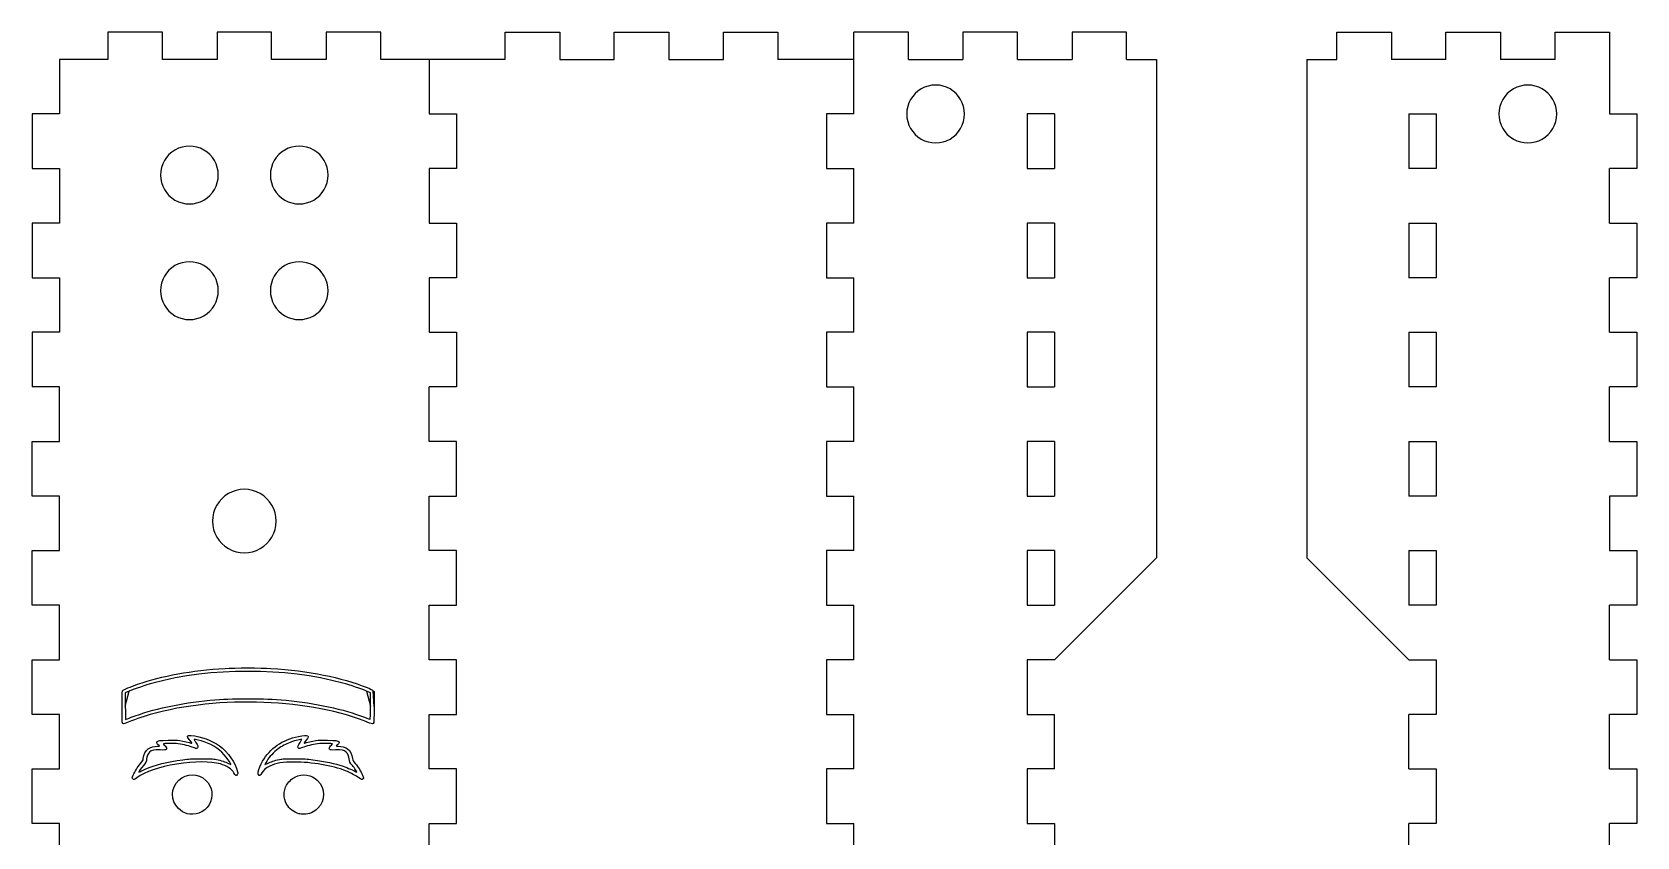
# Model space of a CAD drawing. Extents: x 0.19 to 5.82, y 1.68 to 7.32.
# Drawn here: x 0.22 to 5.77, y 4.54 to 7.32 of the extents above; entities that cross this region are included whole.
import ezdxf

# ---------------------------------------------------------------- set-up
doc = ezdxf.new("R2010")
doc.units = 0
doc.layers.add('Your_Design', color=7, linetype='CONTINUOUS')

msp = doc.modelspace()

# ---------------------------------------------------------------- linework, layer by layer
at = {"layer": 'Your_Design', "color": 5}
for points in [[(1.856285, 7.228353), (1.425816, 7.228353), (1.425816, 7.322753), (1.237016, 7.322753), (1.237016, 7.228353), (1.048216, 7.228353), (1.048216, 7.322753), (0.859416, 7.322753), (0.859416, 7.228353), (0.670616, 7.228353), (0.670616, 7.322753), (0.481816, 7.322753), (0.481816, 7.228353), (0.313816, 7.228353)], [(1.856285, 7.228353), (1.856285, 7.322753), (2.045085, 7.322753), (2.045085, 7.228353)], [(2.233885, 7.228353), (2.233885, 7.322753), (2.422685, 7.322753), (2.422685, 7.228353)], [(2.611485, 7.228353), (2.611485, 7.322753), (2.800285, 7.322753), (2.800285, 7.228353)], [(3.062754, 7.039553), (3.062754, 7.322753)], [(3.251554, 7.228353), (3.251554, 7.322753), (3.062754, 7.322753)], [(3.629154, 7.228353), (3.629154, 7.322753), (3.440354, 7.322753), (3.440354, 7.228353)], [(4.006754, 7.228353), (4.006754, 7.322753), (3.817954, 7.322753), (3.817954, 7.228353)], [(4.734257, 7.228353), (4.734257, 7.322753)], [(4.734257, 7.322753), (4.923057, 7.322753)], [(4.923057, 7.322753), (4.923057, 7.228353)], [(5.111857, 7.228353), (5.111857, 7.322753)], [(5.111857, 7.322753), (5.300657, 7.322753)], [(5.300657, 7.322753), (5.300657, 7.228353)], [(5.489457, 7.228353), (5.489457, 7.322753)], [(5.489457, 7.322753), (5.678257, 7.322753)], [(5.678257, 7.322753), (5.678257, 7.039553)], [(0.313816, 7.228353), (0.313816, 7.039553), (0.219416, 7.039553), (0.219416, 6.850753), (0.313816, 6.850753), (0.313816, 6.661953), (0.219416, 6.661953), (0.219416, 6.473153), (0.313816, 6.473153), (0.313816, 6.284353), (0.219416, 6.284353), (0.219416, 6.095553)], [(1.593816, 7.228353), (1.593816, 7.039553), (1.688216, 7.039553), (1.688216, 6.850753), (1.593816, 6.850753), (1.593816, 6.661953), (1.688216, 6.661953), (1.688216, 6.473153), (1.593816, 6.473153), (1.593816, 6.284353), (1.688216, 6.284353), (1.688216, 6.095553)], [(2.045085, 7.228353), (2.233885, 7.228353)], [(2.422685, 7.228353), (2.611485, 7.228353)], [(3.062754, 7.228353), (2.800285, 7.228353)], [(3.251554, 7.228353), (3.440354, 7.228353)], [(3.629154, 7.228353), (3.817954, 7.228353)], [(4.006754, 7.228353), (4.109954, 7.228353), (4.109954, 5.504353)], [(4.631057, 7.228353), (4.734257, 7.228353)], [(4.631057, 7.228353), (4.631057, 5.504353)], [(5.111857, 7.228353), (4.923057, 7.228353)], [(5.489457, 7.228353), (5.300657, 7.228353)], [(3.062754, 7.039553), (2.968354, 7.039553), (2.968354, 6.850753), (3.062754, 6.850753)], [(3.757154, 7.039553), (3.662754, 7.039553), (3.662754, 6.850753), (3.757154, 6.850753)], [(3.757154, 7.039553), (3.757154, 6.850753)], [(4.983857, 7.039553), (5.078257, 7.039553), (5.078257, 6.850753), (4.983857, 6.850753)], [(4.983857, 7.039553), (4.983857, 6.850753)], [(5.678257, 7.039553), (5.772657, 7.039553), (5.772657, 6.850753), (5.678257, 6.850753)], [(3.062754, 6.661953), (3.062754, 6.850753)], [(5.678257, 6.661953), (5.678257, 6.850753)], [(3.062754, 6.661953), (2.968354, 6.661953), (2.968354, 6.473153), (3.062754, 6.473153)], [(3.757154, 6.661953), (3.662754, 6.661953), (3.662754, 6.473153), (3.757154, 6.473153)], [(3.757154, 6.661953), (3.757154, 6.473153)], [(4.983857, 6.661953), (5.078257, 6.661953), (5.078257, 6.473153), (4.983857, 6.473153)], [(4.983857, 6.661953), (4.983857, 6.473153)], [(5.678257, 6.661953), (5.772657, 6.661953), (5.772657, 6.473153), (5.678257, 6.473153)], [(3.062754, 6.284353), (3.062754, 6.473153)], [(5.678257, 6.284353), (5.678257, 6.473153)], [(3.062754, 6.284353), (2.968354, 6.284353), (2.968354, 6.095553), (3.062754, 6.095553)], [(3.757154, 6.284353), (3.662754, 6.284353), (3.662754, 6.095553), (3.757154, 6.095553)], [(3.757154, 6.284353), (3.757154, 6.095553)], [(4.983857, 6.284353), (5.078257, 6.284353), (5.078257, 6.095553), (4.983857, 6.095553)], [(4.983857, 6.284353), (4.983857, 6.095553)], [(5.678257, 6.284353), (5.772657, 6.284353), (5.772657, 6.095553), (5.678257, 6.095553)], [(0.243016, 4.018752), (0.313816, 4.018752), (0.313816, 4.207552), (0.219416, 4.207552), (0.219416, 4.396352), (0.313816, 4.396352), (0.313816, 4.585152), (0.219416, 4.585152), (0.219416, 4.773952), (0.313816, 4.773952), (0.313816, 4.962753), (0.219416, 4.962753), (0.219416, 5.151553), (0.313816, 5.151553), (0.313816, 5.340353), (0.219416, 5.340353), (0.219416, 5.529153), (0.313816, 5.529153), (0.313816, 5.717953), (0.219416, 5.717953), (0.219416, 5.906753), (0.313816, 5.906753), (0.313816, 6.095553), (0.219416, 6.095553)], [(1.593816, 5.340353), (1.688216, 5.340353), (1.688216, 5.529153), (1.593816, 5.529153), (1.593816, 5.717953), (1.688216, 5.717953), (1.688216, 5.906753), (1.593816, 5.906753), (1.593816, 6.095553)], [(1.688216, 6.095553), (1.593816, 6.095553)], [(3.062754, 5.906753), (3.062754, 6.095553)], [(5.678257, 5.906753), (5.678257, 6.095553)], [(3.062754, 5.906753), (2.968354, 5.906753), (2.968354, 5.717953)], [(3.757154, 5.906753), (3.662754, 5.906753), (3.662754, 5.717953), (3.757154, 5.717953)], [(3.757154, 5.906753), (3.757154, 5.717953)], [(4.983857, 5.906753), (5.078257, 5.906753), (5.078257, 5.717953), (4.983857, 5.717953)], [(4.983857, 5.906753), (4.983857, 5.717953)], [(5.678257, 5.906753), (5.772657, 5.906753), (5.772657, 5.717953), (5.678257, 5.717953)], [(2.968354, 5.717953), (3.062754, 5.717953)], [(3.062754, 5.529153), (3.062754, 5.717953)], [(5.678257, 5.717953), (5.678257, 5.529153), (5.772657, 5.529153), (5.772657, 5.340353), (5.678257, 5.340353)], [(3.062754, 5.529153), (2.968354, 5.529153), (2.968354, 5.340353), (3.062754, 5.340353)], [(3.757154, 5.529153), (3.662754, 5.529153), (3.662754, 5.340353), (3.757154, 5.340353)], [(3.757154, 5.529153), (3.757154, 5.340353)], [(4.109954, 5.504353), (3.757154, 5.151553)], [(4.631057, 5.504353), (4.983857, 5.151553)], [(4.983857, 5.529153), (5.078257, 5.529153), (5.078257, 5.340353), (4.983857, 5.340353)], [(4.983857, 5.529153), (4.983857, 5.340353)], [(1.688216, 4.585152), (1.688216, 4.773952), (1.593816, 4.773952), (1.593816, 4.962753), (1.688216, 4.962753), (1.688216, 5.151553), (1.593816, 5.151553), (1.593816, 5.340353)], [(3.062754, 5.151553), (3.062754, 5.340353)], [(5.678257, 5.151553), (5.678257, 5.340353)], [(3.062754, 5.151553), (2.968354, 5.151553), (2.968354, 4.962753), (3.062754, 4.962753)], [(3.757154, 5.151553), (3.662754, 5.151553), (3.662754, 4.962753), (3.757154, 4.962753)], [(4.983857, 5.151553), (5.078257, 5.151553), (5.078257, 4.962753), (4.983857, 4.962753)], [(5.678257, 5.151553), (5.772657, 5.151553), (5.772657, 4.962753), (5.678257, 4.962753)], [(3.062754, 4.773952), (3.062754, 4.962753)], [(3.757154, 4.773952), (3.757154, 4.962753)], [(4.983857, 4.773952), (4.983857, 4.962753)], [(5.678257, 4.773952), (5.678257, 4.962753)], [(3.062754, 4.773952), (2.968354, 4.773952), (2.968354, 4.585152)], [(3.757154, 4.773952), (3.662754, 4.773952), (3.662754, 4.585152), (3.757154, 4.585152)], [(4.983857, 4.773952), (5.078257, 4.773952), (5.078257, 4.585152), (4.983857, 4.585152)], [(5.678257, 4.773952), (5.772657, 4.773952), (5.772657, 4.585152), (5.678257, 4.585152)], [(1.593816, 4.585152), (1.688216, 4.585152)], [(1.593816, 3.028353), (1.593816, 3.452352), (1.688216, 3.452352), (1.688216, 3.641152), (1.593816, 3.641152), (1.593816, 3.829952), (1.688216, 3.829952), (1.688216, 4.018752), (1.593816, 4.018752), (1.593816, 4.207552), (1.688216, 4.207552), (1.688216, 4.396352), (1.593816, 4.396352), (1.593816, 4.585152)], [(2.968354, 4.585152), (3.062754, 4.585152)], [(3.062754, 4.396352), (3.062754, 4.585152)], [(3.757154, 4.585152), (3.757154, 4.396352)], [(4.983857, 4.396352), (4.983857, 4.585152)], [(5.678257, 4.396352), (5.678257, 4.585152)]]:
    msp.add_lwpolyline(points, dxfattribs=at)
for points in [[(3.445954, 7.039553), (3.445954, 7.039553)], [(5.495057, 7.039553), (5.495057, 7.039553)], [(0.863831, 6.828347), (0.863831, 6.828347)], [(1.243831, 6.828358), (1.243831, 6.828358)], [(0.863843, 6.428347), (0.863843, 6.428347)], [(1.243843, 6.428358), (1.243843, 6.428358)], [(1.063843, 5.631321), (1.063843, 5.631321)]]:
    msp.add_lwpolyline(points, close=True, dxfattribs=at)
at = {"layer": 'Your_Design', "color": 1}
for points in [[(0.555447, 5.043374), (0.541996, 5.037697), (0.541996, 4.991518)], [(1.390348, 4.991518), (1.390348, 5.037697), (1.376897, 5.043374)], [(1.400045, 5.044783), (1.40286, 5.041546), (1.40286, 4.98977)], [(0.562554, 4.952731), (0.562554, 4.952731)], [(0.53325, 4.931562), (0.53325, 4.931563)], [(0.567737, 4.739597), (0.567737, 4.739596)], [(0.610816, 4.773356), (0.610816, 4.773356)], [(1.339053, 4.771399), (1.339057, 4.771399)], [(1.350413, 4.743263), (1.350413, 4.743263)], [(0.756102, 4.619411), (0.756102, 4.619411)], [(1.143002, 4.61942), (1.143002, 4.619419)]]:
    msp.add_lwpolyline(points, close=True, dxfattribs=at)
at = {"layer": 'Your_Design', "color": 5}
for points in [[(3.295954, 7.126155), (3.265014, 7.108292), (3.245954, 7.075279), (3.245954, 7.039553)], [(3.395954, 7.126155), (3.365014, 7.144018), (3.326894, 7.144018), (3.295954, 7.126155)], [(3.445954, 7.039553), (3.445954, 7.075279), (3.426894, 7.108292), (3.395954, 7.126155)], [(5.345057, 7.126155), (5.314117, 7.108292), (5.295057, 7.075279), (5.295057, 7.039553)], [(5.445057, 7.126155), (5.414117, 7.144018), (5.375998, 7.144018), (5.345057, 7.126155)], [(5.495057, 7.039553), (5.495057, 7.075279), (5.475998, 7.108292), (5.445057, 7.126155)], [(3.245954, 7.039553), (3.245954, 7.003826), (3.265014, 6.970813), (3.295954, 6.95295)], [(3.395954, 6.95295), (3.426894, 6.970813), (3.445954, 7.003826), (3.445954, 7.039553)], [(5.295057, 7.039553), (5.295057, 7.003826), (5.314117, 6.970813), (5.345057, 6.95295)], [(5.445057, 6.95295), (5.475998, 6.970813), (5.495057, 7.003826), (5.495057, 7.039553)], [(3.295954, 6.95295), (3.326894, 6.935087), (3.365014, 6.935087), (3.395954, 6.95295)], [(5.345057, 6.95295), (5.375998, 6.935087), (5.414117, 6.935087), (5.445057, 6.95295)], [(0.713831, 6.914949), (0.682891, 6.897086), (0.663831, 6.864073), (0.663831, 6.828347)], [(0.813831, 6.914949), (0.782891, 6.932812), (0.744771, 6.932812), (0.713831, 6.914949)], [(0.863831, 6.828347), (0.863831, 6.864073), (0.844771, 6.897086), (0.813831, 6.914949)], [(1.093831, 6.914961), (1.062891, 6.897098), (1.043831, 6.864085), (1.043831, 6.828358)], [(1.193831, 6.914961), (1.162891, 6.932824), (1.124771, 6.932824), (1.093831, 6.914961)], [(1.243831, 6.828358), (1.243831, 6.864085), (1.224771, 6.897098), (1.193831, 6.914961)], [(0.663831, 6.828347), (0.663831, 6.79262), (0.682891, 6.759607), (0.713831, 6.741744)], [(0.813831, 6.741744), (0.844771, 6.759607), (0.863831, 6.79262), (0.863831, 6.828347)], [(1.043831, 6.828358), (1.043831, 6.792632), (1.062891, 6.759619), (1.093831, 6.741756)], [(1.193831, 6.741756), (1.224771, 6.759619), (1.243831, 6.792632), (1.243831, 6.828358)], [(0.713831, 6.741744), (0.744771, 6.723881), (0.782891, 6.723881), (0.813831, 6.741744)], [(1.093831, 6.741756), (1.124771, 6.723893), (1.162891, 6.723893), (1.193831, 6.741756)], [(0.713843, 6.514949), (0.682903, 6.497086), (0.663843, 6.464073), (0.663843, 6.428347)], [(0.813843, 6.514949), (0.782903, 6.532812), (0.744783, 6.532812), (0.713843, 6.514949)], [(0.863843, 6.428347), (0.863843, 6.464073), (0.844783, 6.497086), (0.813843, 6.514949)], [(1.093843, 6.514961), (1.062903, 6.497098), (1.043843, 6.464085), (1.043843, 6.428358)], [(1.193843, 6.514961), (1.162903, 6.532824), (1.124783, 6.532824), (1.093843, 6.514961)], [(1.243843, 6.428358), (1.243843, 6.464085), (1.224783, 6.497098), (1.193843, 6.514961)], [(0.663843, 6.428347), (0.663843, 6.39262), (0.682903, 6.359607), (0.713843, 6.341744)], [(0.813843, 6.341744), (0.844783, 6.359607), (0.863843, 6.39262), (0.863843, 6.428347)], [(1.043843, 6.428358), (1.043843, 6.392632), (1.062903, 6.359619), (1.093843, 6.341756)], [(1.193843, 6.341756), (1.224783, 6.359619), (1.243843, 6.392632), (1.243843, 6.428358)], [(0.713843, 6.341744), (0.744783, 6.323881), (0.782903, 6.323881), (0.813843, 6.341744)], [(1.093843, 6.341756), (1.124783, 6.323893), (1.162903, 6.323893), (1.193843, 6.341756)], [(0.898843, 5.726583), (0.864809, 5.706934), (0.843843, 5.67062), (0.843843, 5.631321)], [(1.008843, 5.726583), (0.974809, 5.746233), (0.932877, 5.746233), (0.898843, 5.726583)], [(1.063843, 5.631321), (1.063843, 5.67062), (1.042877, 5.706934), (1.008843, 5.726583)], [(0.843843, 5.631321), (0.843843, 5.592021), (0.864809, 5.555707), (0.898843, 5.536058)], [(1.008843, 5.536058), (1.042877, 5.555707), (1.063843, 5.592021), (1.063843, 5.631321)], [(0.898843, 5.536058), (0.932877, 5.516408), (0.974809, 5.516408), (1.008843, 5.536058)]]:
    msp.add_open_spline(points, degree=3, dxfattribs=at)
at = {"layer": 'Your_Design', "color": 1}
for points in [[(0.584539, 5.067078), (0.669202, 5.096226), (0.771013, 5.114668), (0.887343, 5.121929)], [(1.294626, 5.071054), (1.097202, 5.1253), (0.835141, 5.1253), (0.637717, 5.071054)], [(0.887343, 5.121929), (0.918808, 5.123893), (1.013537, 5.123893), (1.045001, 5.121929)], [(1.045001, 5.121929), (1.176991, 5.113691), (1.289125, 5.091323), (1.379087, 5.055287)], [(0.532925, 5.045335), (0.535178, 5.048088), (0.561104, 5.05901), (0.584539, 5.067078)], [(0.637717, 5.071054), (0.612913, 5.064238), (0.573322, 5.050918), (0.555447, 5.043374)], [(1.376897, 5.043374), (1.359022, 5.050918), (1.319431, 5.064238), (1.294626, 5.071054)], [(1.379087, 5.055287), (1.390834, 5.050581), (1.398222, 5.046878), (1.400045, 5.044783)], [(0.530735, 4.988368), (0.530735, 5.03822), (0.530914, 5.042878), (0.532925, 5.045335)], [(0.562554, 4.952731), (0.633612, 4.980589), (0.734918, 5.002527), (0.834165, 5.011547)], [(1.387168, 4.932963), (1.189193, 5.017073), (0.863743, 5.029639), (0.628432, 4.962259)], [(0.834165, 5.011547), (0.883074, 5.015993), (0.909426, 5.017101), (0.966172, 5.017101)], [(0.966172, 5.017101), (1.022918, 5.017101), (1.04927, 5.015993), (1.09818, 5.011547)], [(1.09818, 5.011547), (1.197427, 5.002527), (1.298733, 4.980589), (1.36979, 4.952731)], [(0.53325, 4.931563), (0.530809, 4.934004), (0.530735, 4.93566), (0.530735, 4.988368)], [(0.628432, 4.962259), (0.599507, 4.953976), (0.570673, 4.943739), (0.540444, 4.931018)], [(0.541996, 4.991518), (0.541996, 4.966119), (0.542379, 4.945338), (0.542847, 4.945338)], [(0.542847, 4.945338), (0.543314, 4.945338), (0.552182, 4.948665), (0.562554, 4.952731)], [(1.36979, 4.952731), (1.380162, 4.948665), (1.38903, 4.945338), (1.389498, 4.945338)], [(1.389498, 4.945338), (1.389965, 4.945338), (1.390348, 4.966119), (1.390348, 4.991518)], [(1.40286, 4.98977), (1.40286, 4.960016), (1.402354, 4.936661), (1.401669, 4.93486)], [(0.540444, 4.931018), (0.536011, 4.929152), (0.535631, 4.929181), (0.53325, 4.931562)], [(0.76472, 4.873187), (0.753038, 4.886347), (0.754605, 4.891234), (0.770046, 4.889799)], [(0.770046, 4.889799), (0.804174, 4.886627), (0.841666, 4.873), (0.867647, 4.854324)], [(1.140743, 4.886426), (1.176138, 4.893583), (1.182812, 4.890296), (1.167624, 4.873187)], [(1.401669, 4.93486), (1.399537, 4.929252), (1.396758, 4.928888), (1.387168, 4.932963)], [(0.603967, 4.810095), (0.605692, 4.825409), (0.611829, 4.837366), (0.621314, 4.843892)], [(0.625832, 4.831953), (0.620211, 4.826874), (0.615835, 4.816692), (0.615793, 4.808592)], [(0.621314, 4.843892), (0.628139, 4.848588), (0.643281, 4.852746), (0.653558, 4.852746)], [(0.663072, 4.839909), (0.641673, 4.84071), (0.633622, 4.83899), (0.625832, 4.831953)], [(0.655813, 4.858052), (0.65084, 4.861492), (0.649573, 4.865051), (0.651974, 4.86884)], [(0.651974, 4.86884), (0.6538, 4.871722), (0.662922, 4.872856), (0.69027, 4.873603)], [(0.653558, 4.852746), (0.657577, 4.852746), (0.660844, 4.853168), (0.660818, 4.853684)], [(0.660818, 4.853684), (0.660793, 4.8542), (0.65854, 4.856166), (0.655813, 4.858052)], [(0.682802, 4.841077), (0.681291, 4.839566), (0.677784, 4.839359), (0.663072, 4.839909)], [(0.673601, 4.860893), (0.673176, 4.860468), (0.674653, 4.858694), (0.676882, 4.856949)], [(0.717798, 4.861653), (0.70237, 4.86302), (0.675262, 4.862554), (0.673601, 4.860893)], [(0.676882, 4.856949), (0.681043, 4.853692), (0.68464, 4.848043), (0.68464, 4.844764)], [(0.68464, 4.844764), (0.68464, 4.843746), (0.683813, 4.842088), (0.682802, 4.841077)], [(0.69027, 4.873603), (0.711154, 4.874173), (0.71944, 4.873894), (0.730647, 4.872245)], [(0.772863, 4.849543), (0.756306, 4.855796), (0.737691, 4.85989), (0.717798, 4.861653)], [(0.730647, 4.872245), (0.743346, 4.870376), (0.76436, 4.865639), (0.770038, 4.863365)], [(0.770038, 4.863365), (0.773877, 4.861828), (0.772427, 4.864504), (0.76472, 4.873187)], [(0.791958, 4.846914), (0.789134, 4.84409), (0.78625, 4.844487), (0.772863, 4.849543)], [(0.780055, 4.876006), (0.779728, 4.875678), (0.782286, 4.871184), (0.78574, 4.86602)], [(0.814991, 4.867897), (0.803728, 4.871705), (0.781024, 4.876974), (0.780055, 4.876006)], [(0.78574, 4.86602), (0.792855, 4.855382), (0.794714, 4.84967), (0.791958, 4.846914)], [(0.891507, 4.814896), (0.87353, 4.838422), (0.846216, 4.857342), (0.814991, 4.867897)], [(0.867647, 4.854324), (0.897298, 4.833011), (0.923835, 4.794926), (0.930209, 4.764537)], [(1.017046, 4.800818), (1.042765, 4.845798), (1.085258, 4.875207), (1.140743, 4.886426)], [(1.075657, 4.847532), (1.063084, 4.839222), (1.043646, 4.819989), (1.0354, 4.8077)], [(1.117353, 4.867897), (1.103396, 4.863179), (1.087825, 4.855574), (1.075657, 4.847532)], [(1.152289, 4.876005), (1.15132, 4.876974), (1.128616, 4.871704), (1.117353, 4.867897)], [(1.140387, 4.846914), (1.137631, 4.84967), (1.13949, 4.855382), (1.146605, 4.86602)], [(1.159482, 4.849543), (1.146094, 4.844487), (1.143211, 4.84409), (1.140387, 4.846914)], [(1.146605, 4.86602), (1.150059, 4.871184), (1.152617, 4.875678), (1.152289, 4.876005)], [(1.167624, 4.873187), (1.159917, 4.864504), (1.158468, 4.861827), (1.162306, 4.863365)], [(1.214546, 4.861653), (1.194653, 4.859889), (1.176038, 4.855796), (1.159482, 4.849543)], [(1.162306, 4.863365), (1.167985, 4.865639), (1.188998, 4.870376), (1.201698, 4.872245)], [(1.201698, 4.872245), (1.212904, 4.873894), (1.22119, 4.874173), (1.242074, 4.873602)], [(1.258743, 4.860893), (1.257082, 4.862554), (1.229974, 4.86302), (1.214546, 4.861653)], [(1.242074, 4.873602), (1.269423, 4.872856), (1.278545, 4.871721), (1.28037, 4.868839)], [(1.247705, 4.844764), (1.247705, 4.848043), (1.251301, 4.853692), (1.255462, 4.856949)], [(1.249542, 4.841077), (1.248532, 4.842088), (1.247705, 4.843747), (1.247705, 4.844764)], [(1.269273, 4.839909), (1.25456, 4.839358), (1.251053, 4.839566), (1.249542, 4.841077)], [(1.255462, 4.856949), (1.257691, 4.858693), (1.259168, 4.860468), (1.258743, 4.860893)], [(1.306512, 4.831953), (1.298722, 4.83899), (1.290671, 4.84071), (1.269273, 4.839909)], [(1.271526, 4.853684), (1.271504, 4.853168), (1.274767, 4.852745), (1.278786, 4.852745)], [(1.276531, 4.858052), (1.273804, 4.856166), (1.271552, 4.8542), (1.271526, 4.853684)], [(1.28037, 4.868839), (1.282771, 4.865051), (1.281504, 4.861491), (1.276531, 4.858052)], [(1.278786, 4.852745), (1.289063, 4.852745), (1.304206, 4.848587), (1.31103, 4.843892)], [(1.316551, 4.808592), (1.316507, 4.816692), (1.312133, 4.826874), (1.306512, 4.831953)], [(1.31103, 4.843892), (1.320515, 4.837366), (1.326653, 4.825409), (1.328378, 4.810094)], [(0.56966, 4.752827), (0.575116, 4.765737), (0.584157, 4.780254), (0.594416, 4.792577)], [(0.719387, 4.790819), (0.660593, 4.781696), (0.609272, 4.764028), (0.582325, 4.743632)], [(0.604708, 4.786029), (0.596907, 4.777195), (0.588133, 4.764484), (0.58914, 4.763477)], [(0.594416, 4.792577), (0.602365, 4.802126), (0.603252, 4.803754), (0.603967, 4.810095)], [(0.615793, 4.808592), (0.615755, 4.801525), (0.61245, 4.794796), (0.604708, 4.786029)], [(0.610816, 4.773356), (0.645417, 4.78831), (0.687414, 4.798881), (0.740946, 4.80611)], [(0.87111, 4.791363), (0.836342, 4.800916), (0.78324, 4.800726), (0.719387, 4.790819)], [(0.740946, 4.80611), (0.762701, 4.809048), (0.76955, 4.809415), (0.804135, 4.809491)], [(0.804135, 4.809491), (0.839931, 4.809569), (0.844034, 4.809353), (0.857313, 4.806676)], [(0.857313, 4.806676), (0.874577, 4.803194), (0.886909, 4.799201), (0.898645, 4.79329)], [(0.918053, 4.760561), (0.912028, 4.772444), (0.891902, 4.78565), (0.87111, 4.791363)], [(0.907363, 4.789928), (0.907363, 4.7918), (0.898546, 4.805683), (0.891507, 4.814896)], [(0.898645, 4.79329), (0.90344, 4.790876), (0.907363, 4.789363), (0.907363, 4.789928)], [(1.002135, 4.764537), (1.004098, 4.773897), (1.010349, 4.789105), (1.017046, 4.800818)], [(1.041629, 4.783855), (1.030136, 4.77832), (1.018093, 4.768058), (1.014292, 4.76056)], [(1.0354, 4.8077), (1.02936, 4.798698), (1.024981, 4.791093), (1.024981, 4.789603)], [(1.024981, 4.789603), (1.024981, 4.789217), (1.028904, 4.790876), (1.033699, 4.79329)], [(1.033699, 4.79329), (1.045436, 4.799201), (1.057768, 4.803194), (1.075031, 4.806676)], [(1.126333, 4.798156), (1.086289, 4.798245), (1.063549, 4.794411), (1.041629, 4.783855)], [(1.075031, 4.806676), (1.088311, 4.809353), (1.092414, 4.80957), (1.12821, 4.809491)], [(1.304391, 4.767523), (1.258627, 4.785703), (1.187073, 4.798013), (1.126333, 4.798156)], [(1.12821, 4.809491), (1.162795, 4.809413), (1.169643, 4.809048), (1.191398, 4.80611)], [(1.191398, 4.80611), (1.233095, 4.800479), (1.266412, 4.793178), (1.29586, 4.78322)], [(1.29586, 4.78322), (1.310329, 4.778327), (1.334397, 4.768054), (1.339086, 4.76477)], [(1.327636, 4.786029), (1.319894, 4.794796), (1.316588, 4.801525), (1.316551, 4.808592)], [(1.339057, 4.771399), (1.336312, 4.77544), (1.331173, 4.782024), (1.327636, 4.786029)], [(1.328378, 4.810094), (1.329092, 4.803754), (1.32998, 4.802126), (1.337929, 4.792577)], [(1.337929, 4.792577), (1.348187, 4.780254), (1.357228, 4.765736), (1.362684, 4.752826)], [(0.567737, 4.739596), (0.565153, 4.74218), (0.565149, 4.742155), (0.56966, 4.752827)], [(0.582325, 4.743632), (0.573907, 4.73726), (0.570904, 4.73643), (0.567737, 4.739597)], [(0.58914, 4.763477), (0.589544, 4.763073), (0.592193, 4.764097), (0.595027, 4.765751)], [(0.595027, 4.765751), (0.597861, 4.767406), (0.604966, 4.770828), (0.610816, 4.773356)], [(0.725787, 4.637511), (0.698173, 4.664804), (0.698768, 4.708624), (0.727114, 4.735216)], [(0.727114, 4.735216), (0.753847, 4.760296), (0.794337, 4.760061), (0.820776, 4.734673)], [(0.820776, 4.734673), (0.844112, 4.712264), (0.848572, 4.678158), (0.831889, 4.649691)], [(0.929462, 4.754655), (0.925886, 4.749197), (0.923077, 4.750652), (0.918053, 4.760561)], [(0.930209, 4.764537), (0.931402, 4.758852), (0.931296, 4.757454), (0.929462, 4.754655)], [(1.002883, 4.754654), (1.001048, 4.757453), (1.000943, 4.758851), (1.002135, 4.764537)], [(1.014292, 4.76056), (1.009268, 4.750651), (1.006458, 4.749197), (1.002883, 4.754654)], [(1.099695, 4.718016), (1.104421, 4.726894), (1.119015, 4.7412), (1.128326, 4.746082)], [(1.128326, 4.746082), (1.154684, 4.759902), (1.186387, 4.755101), (1.207519, 4.734089)], [(1.207519, 4.734089), (1.234988, 4.706776), (1.235321, 4.665292), (1.20829, 4.638106)], [(1.350413, 4.743263), (1.34227, 4.749828), (1.321877, 4.760577), (1.304391, 4.767523)], [(1.339086, 4.76477), (1.344182, 4.761201), (1.34417, 4.76387), (1.339053, 4.771399)], [(1.364608, 4.739596), (1.361455, 4.736443), (1.357655, 4.737425), (1.350413, 4.743263)], [(1.362684, 4.752826), (1.367195, 4.742154), (1.367191, 4.74218), (1.364608, 4.739596)], [(1.091298, 4.685703), (1.091298, 4.694211), (1.095374, 4.709898), (1.099695, 4.718016)], [(1.100228, 4.652636), (1.095552, 4.660966), (1.091298, 4.676719), (1.091298, 4.685703)], [(0.756102, 4.619411), (0.745181, 4.622471), (0.734629, 4.628772), (0.725787, 4.637511)], [(0.796216, 4.621021), (0.786699, 4.61761), (0.765555, 4.616762), (0.756102, 4.619411)], [(0.831889, 4.649691), (0.824995, 4.637927), (0.810189, 4.626027), (0.796216, 4.621021)], [(1.143002, 4.619419), (1.124628, 4.624371), (1.1095, 4.636119), (1.100228, 4.652636)], [(1.159541, 4.617591), (1.154008, 4.617636), (1.146566, 4.618459), (1.143002, 4.61942)], [(1.20829, 4.638106), (1.194123, 4.623856), (1.178859, 4.617433), (1.159541, 4.617591)]]:
    msp.add_open_spline(points, degree=3, dxfattribs=at)

doc.saveas('drawing.dxf')
